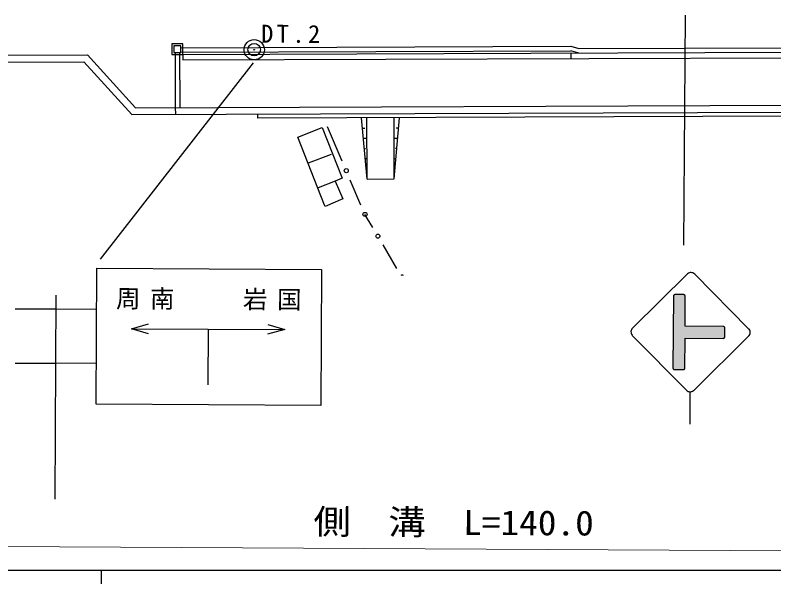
# Model space of a CAD drawing. Units: millimetres, scale not verified. Extents: x 40000 to 680000, y 20000 to 380000.
# Drawn here: x 261684 to 317434, y 204000 to 245811 of the extents above; entities that cross this region are included whole.
import ezdxf
from ezdxf.enums import TextEntityAlignment as Align

# ---------------------------------------------------------------- set-up
doc = ezdxf.new("R2010")
doc.units = ezdxf.units.MM
doc.header["$LTSCALE"] = 1000
for name, color, linetype, lineweight in [('M-BGD', 7, 'Continuous', 25), ('M-BMK-SRVR', 3, 'Continuous', 25), ('M-STR-HTXT', 7, 'Continuous', 13), ('M-STR-STRC', 7, 'Continuous', 25), ('M-TTL-BAND', 7, 'Continuous', 25)]:
    doc.layers.add(name, color=color, linetype=linetype, lineweight=lineweight)
doc.styles.add('ＭＳ ゴシック', font='')
doc.styles.get('ＭＳ ゴシック').set_extended_font_data('MS Gothic')

msp = doc.modelspace()

# ---------------------------------------------------------------- hatches: boundary and pattern name
at = {"layer": 'M-STR-STRC'}
msp.add_hatch(color=256, dxfattribs=at).paths.add_polyline_path([(310926, 225164), (310806, 225262), (310082, 225226), (310022, 219873), (310144, 219750), (310802, 219749), (310900, 219868), (310912, 222064), (313755, 222060), (313832, 222805), (313710, 222928), (310917, 222943)])

# ---------------------------------------------------------------- linework, layer by layer
at = {"layer": 'M-BGD'}
for p, q in [((274000, 243715), (273200, 243712)), ((273200, 243712), (273203, 242912)), ((274003, 242915), (274000, 243715)), ((273851, 243565), (273351, 243563)), ((273351, 243563), (273353, 243063)), ((273853, 243065), (273851, 243565)), ((273851, 243420), (302509, 243527)), ((273853, 243090), (302511, 243197)), ((274003, 242915), (319948, 243088)), ((302509, 243527), (303110, 243354)), ((303111, 243024), (302511, 243197)), ((303110, 243354), (319947, 243418)), ((260418, 242864), (267001, 242889)), ((267001, 242889), (270517, 239001)), ((273203, 242912), (274003, 242915)), ((273353, 243063), (273853, 243065)), ((273438, 243063), (273453, 239012)), ((273768, 243064), (273783, 239013)), ((274003, 242915), (274005, 242515)), ((274005, 242515), (319950, 242688)), ((302511, 243022), (302513, 242622)), ((260419, 242364), (266735, 242387)), ((266735, 242387), (270251, 238500)), ((270517, 239001), (319963, 239187)), ((270251, 238500), (319965, 238687)), ((273453, 239012), (273455, 238512)), ((279522, 238247), (279521, 238534)), ((319966, 238386), (279523, 238234)), ((287542, 233763), (287125, 238263)), ((287542, 233763), (287525, 238264)), ((289542, 233771), (289525, 238272)), ((289542, 233771), (289925, 238274)), ((282446, 236853), (284247, 237563)), ((284247, 237563), (285721, 233823)), ((285720, 235069), (284642, 237594)), ((287194, 237513), (287378, 237514)), ((289678, 237522), (289862, 237523)), ((284419, 231847), (282446, 236853)), ((287264, 236763), (287530, 236764)), ((289531, 236772), (289798, 236773)), ((287333, 236013), (287433, 236014)), ((289634, 236022), (289734, 236022)), ((283240, 234950), (284924, 235584)), ((287403, 235263), (287536, 235264)), ((289537, 235271), (289670, 235272)), ((287472, 234513), (287503, 234512)), ((289572, 234521), (289606, 234521)), ((285189, 233614), (283950, 233125)), ((285721, 233823), (285189, 233614)), ((285189, 233614), (285763, 232318)), ((287095, 231849), (286310, 233689)), ((287542, 233763), (289542, 233771)), ((285763, 232318), (284465, 231744)), ((284465, 231744), (284419, 231847)), ((287955, 230208), (287390, 231160)), ((289742, 227197), (288721, 228917))]:
    msp.add_line(p, q, dxfattribs=at)
for centre in [(286015, 234379), (287390, 231160), (288338, 229562)]:
    msp.add_circle(centre, 150, dxfattribs=at)
msp.add_arc((290125, 226552), 150, 46.7468, 132.6237, dxfattribs=at)
at = {"layer": 'M-BMK-SRVR'}
for radius in [746, 458, 22.5]:
    msp.add_circle((279250, 243270), radius, dxfattribs=at)
at = {"layer": 'M-STR-HTXT'}
msp.add_line((224682, 206933), (364191, 206166), dxfattribs=at)
at = {"layer": 'M-STR-STRC'}
for p, q in [((310927, 245811), (310791, 228909)), ((279161, 242295), (267930, 227879)), ((267639, 217199), (267694, 227199)), ((267694, 227199), (284194, 227108)), ((284194, 227108), (284139, 217108)), ((311059, 226765), (307057, 222805)), ((311097, 226799), (311059, 226765)), ((311166, 226843), (311097, 226799)), ((311240, 226872), (311166, 226843)), ((311281, 226881), (311240, 226872)), ((311362, 226885), (311281, 226881)), ((311441, 226871), (311362, 226885)), ((311489, 226854), (311441, 226871)), ((311559, 226815), (311489, 226854)), ((311621, 226762), (311559, 226815)), ((315581, 222760), (311621, 226762)), ((310082, 225226), (310074, 225216)), ((310091, 225235), (310082, 225226)), ((310101, 225242), (310091, 225235)), ((310112, 225249), (310101, 225242)), ((310123, 225255), (310112, 225249)), ((310135, 225259), (310123, 225255)), ((310148, 225263), (310135, 225259)), ((310160, 225264), (310148, 225263)), ((310173, 225265), (310160, 225264)), ((310490, 225263), (310173, 225265)), ((310806, 225262), (310490, 225263)), ((310808, 225262), (310806, 225262)), ((310821, 225261), (310808, 225262)), ((310833, 225259), (310821, 225261)), ((310846, 225255), (310833, 225259)), ((310857, 225250), (310846, 225255)), ((310869, 225244), (310857, 225250)), ((310879, 225237), (310869, 225244)), ((310889, 225229), (310879, 225237)), ((310898, 225220), (310889, 225229)), ((264683, 225215), (264601, 210216)), ((310050, 225143), (310022, 219873)), ((310051, 225158), (310050, 225145)), ((310050, 225145), (310050, 225143)), ((310053, 225170), (310051, 225158)), ((310056, 225182), (310053, 225170)), ((310061, 225194), (310056, 225182)), ((310067, 225205), (310061, 225194)), ((310074, 225216), (310067, 225205)), ((310906, 225210), (310898, 225220)), ((310912, 225199), (310906, 225210)), ((310918, 225188), (310912, 225199)), ((310917, 222943), (310928, 225139)), ((310922, 225176), (310918, 225188)), ((310926, 225164), (310922, 225176)), ((310928, 225151), (310926, 225164)), ((310928, 225139), (310928, 225151)), ((261686, 224218), (264680, 224218)), ((264678, 224215), (267678, 224199)), ((270224, 222757), (271476, 223107)), ((280241, 223062), (281489, 222696)), ((271472, 222391), (270224, 222757)), ((270224, 222757), (281489, 222696)), ((275857, 222726), (275834, 218643)), ((281489, 222696), (280237, 222346)), ((306948, 222625), (306934, 222546)), ((306934, 222546), (306938, 222465)), ((306938, 222465), (306947, 222424)), ((306965, 222672), (306948, 222625)), ((307004, 222743), (306965, 222672)), ((307057, 222805), (307004, 222743)), ((313710, 222928), (310917, 222943)), ((313712, 222928), (313710, 222928)), ((313725, 222927), (313712, 222928)), ((313737, 222925), (313725, 222927)), ((313749, 222921), (313737, 222925)), ((313761, 222917), (313749, 222921)), ((313772, 222911), (313761, 222917)), ((313783, 222904), (313772, 222911)), ((313793, 222895), (313783, 222904)), ((313801, 222886), (313793, 222895)), ((313809, 222876), (313801, 222886)), ((313816, 222866), (313809, 222876)), ((313822, 222854), (313816, 222866)), ((313826, 222842), (313822, 222854)), ((313829, 222830), (313826, 222842)), ((313831, 222818), (313829, 222830)), ((313829, 222171), (313832, 222805)), ((313832, 222805), (313831, 222818)), ((315615, 222722), (315581, 222760)), ((315659, 222653), (315615, 222722)), ((315688, 222579), (315659, 222653)), ((315687, 222377), (315701, 222457)), ((315697, 222538), (315688, 222579)), ((315701, 222457), (315697, 222538)), ((306947, 222424), (306976, 222350)), ((306976, 222350), (307020, 222281)), ((307020, 222281), (307054, 222243)), ((307054, 222243), (311014, 218240)), ((310900, 219868), (310912, 222064)), ((310912, 222064), (313705, 222049)), ((311576, 218238), (315578, 222198)), ((313705, 222049), (313718, 222050)), ((313718, 222050), (313731, 222052)), ((313731, 222052), (313743, 222055)), ((313743, 222055), (313755, 222060)), ((313755, 222060), (313766, 222065)), ((313766, 222065), (313777, 222072)), ((313777, 222072), (313787, 222080)), ((313787, 222080), (313796, 222089)), ((313796, 222089), (313804, 222099)), ((313804, 222099), (313811, 222109)), ((313811, 222109), (313817, 222120)), ((313817, 222120), (313822, 222132)), ((313822, 222132), (313825, 222144)), ((313825, 222144), (313828, 222157)), ((313828, 222157), (313829, 222170)), ((313829, 222170), (313829, 222171)), ((315578, 222198), (315631, 222259)), ((315631, 222259), (315670, 222330)), ((315670, 222330), (315687, 222377)), ((261685, 220214), (264658, 220214)), ((267656, 220199), (264656, 220215)), ((310022, 219873), (310023, 219860)), ((310023, 219860), (310024, 219848)), ((310024, 219848), (310028, 219835)), ((310028, 219835), (310032, 219824)), ((310032, 219824), (310038, 219812)), ((310038, 219812), (310045, 219801)), ((310045, 219801), (310052, 219791)), ((310052, 219791), (310061, 219782)), ((310061, 219782), (310071, 219774)), ((310071, 219774), (310082, 219767)), ((310082, 219767), (310093, 219761)), ((310093, 219761), (310104, 219757)), ((310104, 219757), (310117, 219753)), ((310117, 219753), (310129, 219751)), ((310129, 219751), (310142, 219750)), ((310142, 219750), (310144, 219750)), ((310144, 219750), (310777, 219747)), ((310777, 219747), (310790, 219747)), ((310790, 219747), (310802, 219749)), ((310802, 219749), (310815, 219752)), ((310815, 219752), (310827, 219757)), ((310827, 219757), (310838, 219762)), ((310838, 219762), (310849, 219769)), ((310849, 219769), (310859, 219777)), ((310859, 219777), (310868, 219786)), ((310868, 219786), (310876, 219796)), ((310876, 219796), (310883, 219806)), ((310883, 219806), (310889, 219817)), ((310889, 219817), (310894, 219829)), ((310894, 219829), (310897, 219841)), ((310897, 219841), (310899, 219854)), ((310899, 219854), (310900, 219867)), ((310900, 219867), (310900, 219868)), ((311014, 218240), (311075, 218188)), ((311075, 218188), (311146, 218149)), ((311146, 218149), (311194, 218132)), ((311194, 218132), (311273, 218118)), ((311273, 218118), (311260, 215749)), ((311273, 218118), (311354, 218122)), ((311354, 218122), (311395, 218130)), ((311395, 218130), (311469, 218160)), ((311469, 218160), (311538, 218204)), ((311538, 218204), (311576, 218238)), ((284139, 217108), (267639, 217199))]:
    msp.add_line(p, q, dxfattribs=at)
at = {"layer": 'M-TTL-BAND'}
for p, q in [((40000, 205000), (579000, 205000)), ((268000, 205000), (268000, 204000))]:
    msp.add_line(p, q, dxfattribs=at)

# ---------------------------------------------------------------- texts
at = {"layer": 'M-BMK-SRVR', "insert": (279753, 243767), "char_height": 1320, "attachment_point": 7, "rotation": 359.7, "style": 'ＭＳ ゴシック'}
msp.add_mtext('\\T1.28;DT.2', dxfattribs=at)
at = {"layer": 'M-STR-HTXT', "style": 'ＭＳ ゴシック', "width": 1.1}
msp.add_text('側\u3000溝\u3000L=140.0', height=1833, rotation=359.7, dxfattribs=at).set_placement((283596, 207109), align=Align.BOTTOM_LEFT)
at = {"layer": 'M-STR-STRC', "char_height": 1320, "attachment_point": 7, "rotation": 359.7, "style": 'ＭＳ ゴシック'}
for s, insert in [('\\T1.39;周南', (269088, 224163)), ('\\T1.39;岩国', (278423, 224112))]:
    msp.add_mtext(s, dxfattribs=dict(at, insert=insert))

doc.saveas('drawing.dxf')
